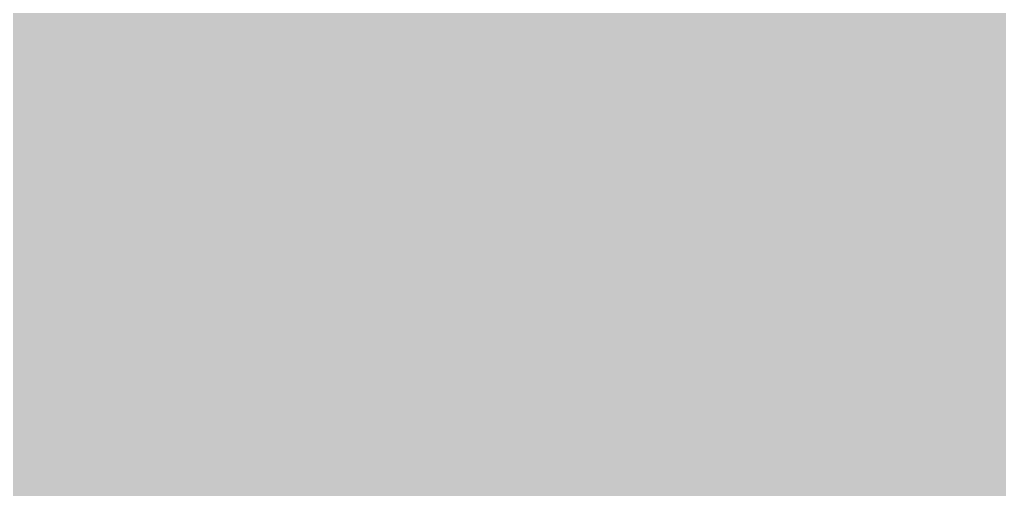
# Model space of a CAD drawing. Header units: millimetres. Extents: x 50 to 612415, y 2 to 4150.
# Drawn here: x 483809 to 483916.1, y 2020.8 to 2072.2 of the extents above; entities that cross this region are included whole.
import ezdxf

# ---------------------------------------------------------------- set-up
doc = ezdxf.new("R2010")
doc.units = ezdxf.units.MM
doc.layers.add('HATCH', color=8, linetype='Continuous', lineweight=9)

msp = doc.modelspace()

# ---------------------------------------------------------------- hatches: boundary and pattern name
at = {"layer": 'HATCH', "true_color": 0xccae87}
for points in [[(484018.94, 2079.868), (483808.175, 2156.878), (483656.543, 1951.9)], [(483656.543, 1946.421), (483808.175, 2151.4), (484018.94, 2074.389)], [(483740.804, 2087.311), (483808.175, 2132.225), (484018.94, 2055.215)], [(484018.94, 2074.389), (483737.584, 2105.222), (483657.055, 1947.421)], [(484018.94, 2067.541), (483737.584, 2098.374), (483657.055, 1940.573)], [(483657.055, 1940.573), (483737.584, 2098.374), (484018.94, 2067.541)], [(483657.055, 1937.834), (483737.584, 2095.634), (484018.94, 2064.802)], [(484018.94, 2064.802), (483735.596, 2095.356), (483657.055, 1937.834)], [(483657.055, 1937.149), (483735.596, 2094.672), (484018.94, 2064.117)], [(484018.94, 2064.117), (483735.596, 2094.672), (483846.288, 1794.793)], [(484018.94, 2060.693), (483737.584, 2091.526), (483735.596, 2091.248)], [(483735.596, 2091.248), (483737.584, 2091.526), (484018.94, 2060.693)], [(484018.94, 2060.693), (483735.596, 2091.248), (483846.288, 1791.369)], [(483846.288, 1791.369), (483735.596, 2091.248), (484018.94, 2060.693)], [(484018.94, 2060.693), (483739.36, 2092.051), (483737.584, 2091.526)], [(483737.584, 2091.526), (483739.36, 2092.051), (484018.94, 2060.693)], [(483739.36, 2086.573), (483740.804, 2087.311), (484018.94, 2055.215)], [(483735.596, 2085.769), (483737.584, 2086.047), (484018.94, 2055.215)], [(483737.584, 2086.047), (483739.36, 2086.573), (484018.94, 2055.215)], [(483846.288, 1785.891), (483735.596, 2085.769), (484018.94, 2055.215)], [(484018.94, 2079.868), (483655.53, 1951), (483654.087, 1950.262)], [(484018.94, 2079.868), (483654.087, 1950.262), (483707.276, 1924.874)], [(484018.94, 2079.868), (483656.543, 1951.9), (483655.53, 1951)], [(484018.94, 2079.868), (483707.276, 1924.874), (483844.241, 1813.454)], [(484018.94, 2074.389), (483655.53, 1945.522), (483654.087, 1944.784)], [(483654.087, 1944.784), (483655.53, 1945.522), (484018.94, 2074.389)], [(484018.94, 2074.389), (483654.087, 1944.784), (483707.276, 1919.396)], [(483707.276, 1919.396), (483654.087, 1944.784), (484018.94, 2074.389)], [(484018.94, 2074.389), (483656.543, 1946.421), (483655.53, 1945.522)], [(483655.53, 1945.522), (483656.543, 1946.421), (484018.94, 2074.389)], [(484018.94, 2074.389), (483657.055, 1947.421), (483656.543, 1946.421)], [(484018.94, 2074.389), (483707.276, 1919.396), (483844.241, 1807.976)], [(483844.241, 1807.976), (483707.276, 1919.396), (484018.94, 2074.389)], [(484018.94, 2067.541), (483655.53, 1938.674), (483654.087, 1937.936)], [(483654.087, 1937.936), (483655.53, 1938.674), (484018.94, 2067.541)], [(484018.94, 2067.541), (483654.087, 1937.936), (483707.276, 1912.548)], [(483707.276, 1912.548), (483654.087, 1937.936), (484018.94, 2067.541)], [(484018.94, 2067.541), (483656.543, 1939.573), (483655.53, 1938.674)], [(483655.53, 1938.674), (483656.543, 1939.573), (484018.94, 2067.541)], [(484018.94, 2067.541), (483657.055, 1940.573), (483656.543, 1939.573)], [(483656.543, 1939.573), (483657.055, 1940.573), (484018.94, 2067.541)], [(484018.94, 2064.802), (483655.53, 1935.934), (483654.087, 1935.197)], [(483654.087, 1935.197), (483655.53, 1935.934), (484018.94, 2064.802)], [(484018.94, 2064.802), (483654.087, 1935.197), (483707.276, 1909.808)], [(483707.276, 1909.808), (483654.087, 1935.197), (484018.94, 2064.802)], [(484018.94, 2064.802), (483656.543, 1936.834), (483655.53, 1935.934)], [(483655.53, 1935.934), (483656.543, 1936.834), (484018.94, 2064.802)], [(484018.94, 2064.802), (483657.055, 1937.834), (483656.543, 1936.834)], [(483656.543, 1936.834), (483657.055, 1937.834), (484018.94, 2064.802)], [(483654.087, 1934.512), (483655.53, 1935.25), (484018.94, 2064.117)], [(483707.276, 1909.123), (483654.087, 1934.512), (484018.94, 2064.117)], [(483655.53, 1935.25), (483656.543, 1936.149), (484018.94, 2064.117)], [(483656.543, 1936.149), (483657.055, 1937.149), (484018.94, 2064.117)]]:
    msp.add_hatch(color=43, dxfattribs=at).paths.add_polyline_path(points)

doc.saveas('drawing.dxf')
